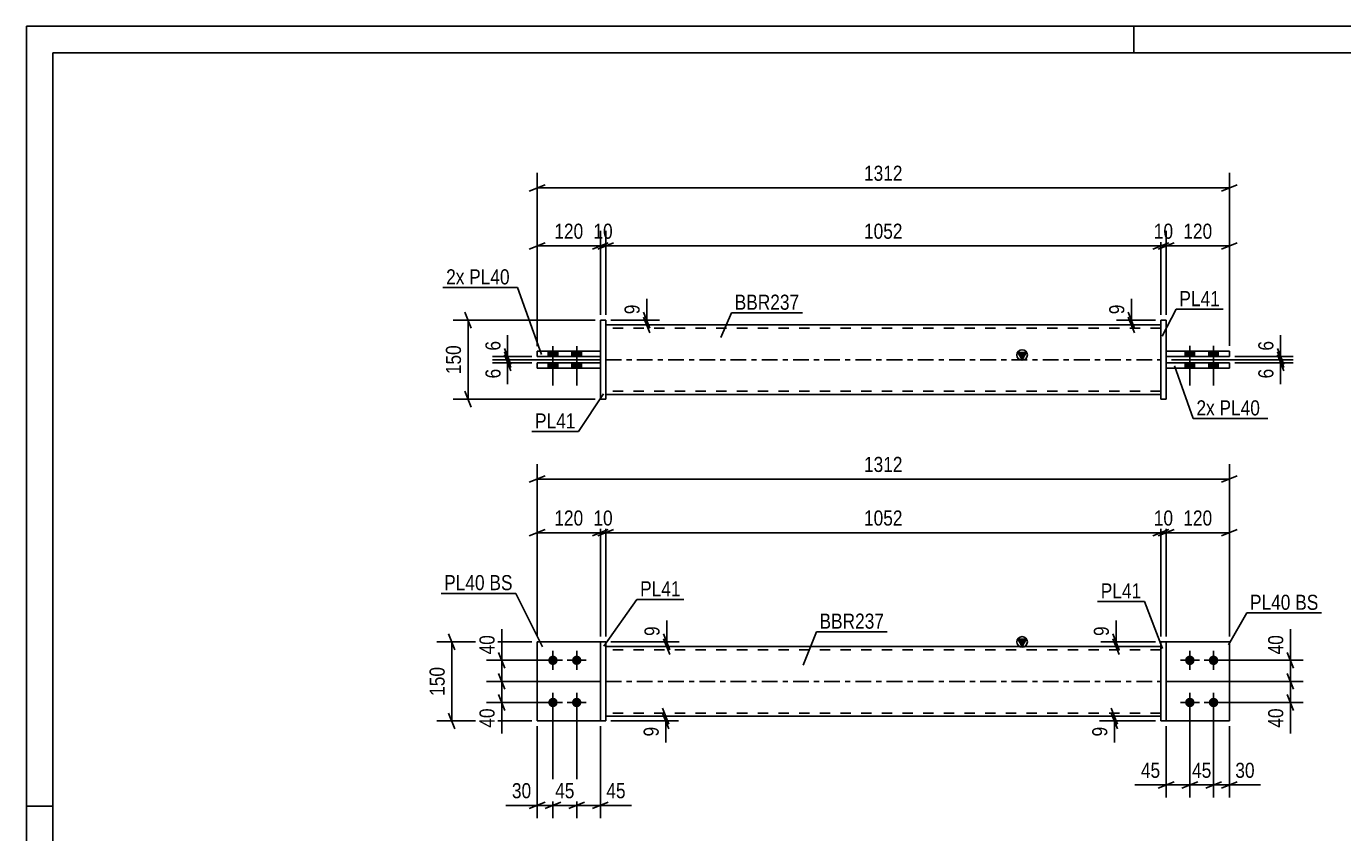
# Model space of a CAD drawing. Header units: millimetres. Extents: x 0 to 420, y 0 to 297.
# Drawn here: x 0 to 249.8, y 143.8 to 297 of the extents above; entities that cross this region are included whole.
import ezdxf

# ---------------------------------------------------------------- set-up
doc = ezdxf.new("R2010")
doc.units = ezdxf.units.MM
doc.linetypes.add('DXK_LINE_DOT2', pattern=[3.9198, 1.9599, -1.9599])
doc.linetypes.add('DXK_LINE_DOT3', pattern=[5.9187, 2.979, -0.9799, 0.9799, -0.9799])
doc.styles.add('Arial Narrow', font='ARIALN.TTF', dxfattribs={"height": 0.2})

# ---------------------------------------------------------------- blocks, each defined once
blk = doc.blocks.new('Unknown-581592546-1127')
at = {"color": 5, "linetype": 'Continuous'}
for p, q in [((420, 297), (0, 297)), ((0, 297), (0, 0)), ((0, 292), (0, 297)), ((210, 292), (210, 297)), ((415, 292), (5, 292)), ((5, 292), (5, 5)), ((5, 149), (0, 149))]:
    blk.add_line(p, q, dxfattribs=at)
blk = doc.blocks.new('Part-581592546-1392 - 1364')
at = {"color": 2, "linetype": 'Continuous'}
for p, q in [((215.09, 180.2), (216.09, 180.2)), ((215.09, 165.2), (215.09, 180.2)), ((216.09, 165.2), (216.09, 180.2)), ((215.09, 165.2), (216.09, 165.2)), ((215.09, 165.2), (216.09, 165.2))]:
    blk.add_line(p, q, dxfattribs=at)
at = {"color": 7, "linetype": 'DXK_LINE_DOT2'}
for p, q in [((215.09, 180.2), (216.09, 180.2)), ((215.09, 165.2), (215.09, 165.2)), ((216.09, 165.2), (216.09, 165.2)), ((216.09, 165.2), (216.09, 165.2))]:
    blk.add_line(p, q, dxfattribs=at)
blk = doc.blocks.new('Bolt-581592546-1403 - 1364')
at = {"linetype": 'Continuous'}
for points in [[(99.84, 175.8, -1), (99.84, 177.6, -1)], [(104.34, 175.8, -1), (104.34, 177.6, -1)], [(99.84, 167.8, -1), (99.84, 169.6, -1)], [(104.34, 167.8, -1), (104.34, 169.6, -1)]]:
    blk.add_hatch(color=1, dxfattribs=at).paths.add_polyline_path(points)
at = {"color": 1, "linetype": 'Continuous'}
for p, q in [((99.84, 174.9), (99.84, 178.5)), ((104.34, 174.9), (104.34, 178.5)), ((101.64, 176.7), (98.04, 176.7)), ((106.14, 176.7), (102.54, 176.7)), ((99.84, 166.9), (99.84, 170.5)), ((104.34, 166.9), (104.34, 170.5)), ((101.64, 168.7), (98.04, 168.7)), ((106.14, 168.7), (102.54, 168.7))]:
    blk.add_line(p, q, dxfattribs=at)
blk = doc.blocks.new('Bolt-581592546-1404 - 1364')
at = {"linetype": 'Continuous'}
for points in [[(220.59, 177.6), (220.78, 177.58), (220.95, 177.52), (221.12, 177.43), (221.26, 177.3), (221.37, 177.15), (221.44, 176.98), (221.48, 176.79), (221.48, 176.6), (221.44, 176.42), (221.37, 176.25), (221.26, 176.1), (221.12, 175.97), (220.95, 175.88), (220.78, 175.82), (220.59, 175.8), (220.4, 175.82), (220.22, 175.88), (220.06, 175.97), (219.92, 176.1), (219.81, 176.25), (219.73, 176.42), (219.69, 176.6), (219.69, 176.79), (219.73, 176.98), (219.81, 177.15), (219.92, 177.3), (220.06, 177.43), (220.22, 177.52), (220.4, 177.58)], [(225.09, 177.6), (225.28, 177.58), (225.45, 177.52), (225.62, 177.43), (225.76, 177.3), (225.87, 177.15), (225.94, 176.98), (225.98, 176.79), (225.98, 176.6), (225.94, 176.42), (225.87, 176.25), (225.76, 176.1), (225.62, 175.97), (225.45, 175.88), (225.28, 175.82), (225.09, 175.8), (224.9, 175.82), (224.72, 175.88), (224.56, 175.97), (224.42, 176.1), (224.31, 176.25), (224.23, 176.42), (224.19, 176.6), (224.19, 176.79), (224.23, 176.98), (224.31, 177.15), (224.42, 177.3), (224.56, 177.43), (224.72, 177.52), (224.9, 177.58)], [(220.59, 169.6), (220.78, 169.58), (220.95, 169.52), (221.12, 169.43), (221.26, 169.3), (221.37, 169.15), (221.44, 168.98), (221.48, 168.79), (221.48, 168.6), (221.44, 168.42), (221.37, 168.25), (221.26, 168.1), (221.12, 167.97), (220.95, 167.88), (220.78, 167.82), (220.59, 167.8), (220.4, 167.82), (220.22, 167.88), (220.06, 167.97), (219.92, 168.1), (219.81, 168.25), (219.73, 168.42), (219.69, 168.6), (219.69, 168.79), (219.73, 168.98), (219.81, 169.15), (219.92, 169.3), (220.06, 169.43), (220.22, 169.52), (220.4, 169.58)], [(225.09, 169.6), (225.28, 169.58), (225.45, 169.52), (225.62, 169.43), (225.76, 169.3), (225.87, 169.15), (225.94, 168.98), (225.98, 168.79), (225.98, 168.6), (225.94, 168.42), (225.87, 168.25), (225.76, 168.1), (225.62, 167.97), (225.45, 167.88), (225.28, 167.82), (225.09, 167.8), (224.9, 167.82), (224.72, 167.88), (224.56, 167.97), (224.42, 168.1), (224.31, 168.25), (224.23, 168.42), (224.19, 168.6), (224.19, 168.79), (224.23, 168.98), (224.31, 169.15), (224.42, 169.3), (224.56, 169.43), (224.72, 169.52), (224.9, 169.58)]]:
    blk.add_hatch(color=1, dxfattribs=at).paths.add_polyline_path(points)
at = {"color": 1, "linetype": 'Continuous'}
for p, q in [((220.59, 178.5), (220.59, 174.9)), ((225.09, 178.5), (225.09, 174.9)), ((218.79, 176.7), (222.39, 176.7)), ((223.29, 176.7), (226.89, 176.7)), ((220.59, 170.5), (220.59, 166.9)), ((225.09, 170.5), (225.09, 166.9)), ((218.79, 168.7), (222.39, 168.7)), ((223.29, 168.7), (226.89, 168.7))]:
    blk.add_line(p, q, dxfattribs=at)
blk = doc.blocks.new('Part-581592546-1409 - 1364')
at = {"color": 2, "linetype": 'Continuous'}
for p, q in [((109.84, 180.2), (108.84, 180.2)), ((108.84, 180.2), (108.84, 165.2)), ((109.84, 165.2), (109.84, 180.2)), ((108.84, 165.2), (109.84, 165.2))]:
    blk.add_line(p, q, dxfattribs=at)
blk = doc.blocks.new('Part-581592546-1424 - 1364')
at = {"color": 7, "linetype": 'DXK_LINE_DOT2'}
for p, q in [((108.84, 180.2), (96.84, 180.2)), ((96.84, 180.2), (96.84, 165.2)), ((108.84, 165.2), (108.84, 180.2)), ((96.84, 165.2), (108.84, 165.2))]:
    blk.add_line(p, q, dxfattribs=at)
blk = doc.blocks.new('Part-581592546-1429 - 1364')
at = {"color": 2, "linetype": 'Continuous'}
for p, q in [((96.84, 165.2), (96.84, 180.2)), ((96.84, 180.2), (108.84, 180.2)), ((96.84, 165.2), (108.84, 165.2))]:
    blk.add_line(p, q, dxfattribs=at)
at = {"color": 7, "linetype": 'DXK_LINE_DOT2'}
blk.add_line((108.84, 165.2), (108.84, 180.2), dxfattribs=at)
blk = doc.blocks.new('Part-581592546-1444 - 1364')
at = {"linetype": 'Continuous'}
blk.add_hatch(color=2, dxfattribs=at).paths.add_polyline_path([(188.78, 179.3), (187.98, 180.7), (189.58, 180.7)])
at = {"color": 2, "linetype": 'Continuous'}
for p, q in [((188.78, 179.3), (187.98, 180.7)), ((187.98, 180.7), (189.58, 180.7)), ((189.58, 180.7), (188.78, 179.3)), ((109.84, 179.3), (215.09, 179.3)), ((109.84, 166.1), (215.09, 166.1))]:
    blk.add_line(p, q, dxfattribs=at)
at = {"color": 7, "linetype": 'DXK_LINE_DOT2'}
for p, q in [((109.84, 166.1), (109.84, 179.3)), ((215.09, 178.7), (109.84, 178.7)), ((215.09, 179.3), (215.09, 166.1)), ((215.09, 166.7), (109.84, 166.7))]:
    blk.add_line(p, q, dxfattribs=at)
at = {"color": 7, "linetype": 'DXK_LINE_DOT3'}
blk.add_line((109.84, 172.7), (215.09, 172.7), dxfattribs=at)
at = {"color": 2, "linetype": 'Continuous'}
blk.add_circle((188.78, 180.2), 1, dxfattribs=at)
blk = doc.blocks.new('Part-581592546-1449 - 1364')
at = {"color": 2, "linetype": 'Continuous'}
for p, q in [((216.09, 180.2), (228.09, 180.2)), ((228.09, 180.2), (228.09, 180.2)), ((228.09, 165.2), (228.09, 180.2)), ((216.09, 165.2), (228.09, 165.2))]:
    blk.add_line(p, q, dxfattribs=at)
at = {"color": 7, "linetype": 'DXK_LINE_DOT2'}
for p, q in [((216.09, 180.2), (228.09, 180.2)), ((216.09, 165.2), (216.09, 180.2)), ((216.09, 165.2), (216.09, 165.2)), ((216.09, 165.2), (228.09, 165.2))]:
    blk.add_line(p, q, dxfattribs=at)
blk = doc.blocks.new('Part-581592546-1454 - 1364')
at = {"color": 7, "linetype": 'DXK_LINE_DOT2'}
for p, q in [((216.09, 180.2), (228.09, 180.2)), ((216.09, 165.2), (216.09, 180.2)), ((216.09, 180.2), (228.09, 180.2)), ((228.09, 180.2), (228.09, 180.2)), ((228.09, 180.2), (228.09, 165.2)), ((216.09, 165.2), (216.09, 165.2)), ((216.09, 165.2), (228.09, 165.2)), ((216.09, 165.2), (228.09, 165.2))]:
    blk.add_line(p, q, dxfattribs=at)
blk = doc.blocks.new('Part-581592546-1786 - 1771')
at = {"color": 2, "linetype": 'Continuous'}
for p, q in [((96.84, 234.34), (96.84, 235.34)), ((96.84, 235.34), (108.84, 235.34)), ((108.84, 235.34), (108.84, 234.34)), ((108.84, 234.34), (96.84, 234.34))]:
    blk.add_line(p, q, dxfattribs=at)
blk = doc.blocks.new('Part-581592546-1781 - 1771')
at = {"color": 2, "linetype": 'Continuous'}
for p, q in [((108.84, 226.24), (108.84, 241.24)), ((108.84, 241.24), (109.84, 241.24)), ((109.84, 226.24), (109.84, 241.24)), ((108.84, 226.24), (109.84, 226.24))]:
    blk.add_line(p, q, dxfattribs=at)
blk = doc.blocks.new('Part-581592546-1791 - 1771')
at = {"color": 2, "linetype": 'Continuous'}
for p, q in [((96.84, 233.14), (108.84, 233.14)), ((96.84, 232.14), (96.84, 233.14)), ((108.84, 233.14), (108.84, 232.14)), ((108.84, 232.14), (96.84, 232.14))]:
    blk.add_line(p, q, dxfattribs=at)
blk = doc.blocks.new('Bolt-581592546-1775 - 1771')
at = {"linetype": 'Continuous'}
for points in [[(98.94, 234.34), (100.74, 234.34), (100.74, 235.34), (98.94, 235.34)], [(98.94, 234.34), (100.74, 234.34), (100.74, 235.34), (98.94, 235.34)], [(103.44, 234.34), (105.24, 234.34), (105.24, 235.34), (103.44, 235.34)], [(103.44, 234.34), (105.24, 234.34), (105.24, 235.34), (103.44, 235.34)], [(98.94, 232.14), (100.74, 232.14), (100.74, 233.14), (98.94, 233.14)], [(98.94, 232.14), (100.74, 232.14), (100.74, 233.14), (98.94, 233.14)], [(103.44, 232.14), (105.24, 232.14), (105.24, 233.14), (103.44, 233.14)], [(103.44, 232.14), (105.24, 232.14), (105.24, 233.14), (103.44, 233.14)]]:
    blk.add_hatch(color=1, dxfattribs=at).paths.add_polyline_path(points)
at = {"color": 1, "linetype": 'Continuous'}
for p, q in [((98.94, 235.34), (98.94, 234.34)), ((98.94, 235.34), (98.94, 234.34)), ((99.84, 236.34), (99.84, 228.84)), ((99.84, 236.34), (99.84, 228.84)), ((100.74, 235.34), (100.74, 234.34)), ((100.74, 235.34), (100.74, 234.34)), ((103.44, 235.34), (103.44, 234.34)), ((103.44, 235.34), (103.44, 234.34)), ((104.34, 236.34), (104.34, 228.84)), ((104.34, 236.34), (104.34, 228.84)), ((105.24, 235.34), (105.24, 234.34)), ((105.24, 235.34), (105.24, 234.34)), ((98.94, 233.14), (98.94, 232.14)), ((98.94, 233.14), (98.94, 232.14)), ((100.74, 233.14), (100.74, 232.14)), ((100.74, 233.14), (100.74, 232.14)), ((103.44, 233.14), (103.44, 232.14)), ((103.44, 233.14), (103.44, 232.14)), ((105.24, 233.14), (105.24, 232.14)), ((105.24, 233.14), (105.24, 232.14))]:
    blk.add_line(p, q, dxfattribs=at)
blk = doc.blocks.new('Bolt-581592546-1776 - 1771')
at = {"linetype": 'Continuous'}
for points in [[(221.49, 235.35), (219.69, 235.35), (219.69, 234.35), (221.49, 234.35)], [(221.49, 235.34), (219.69, 235.34), (219.69, 234.34), (221.49, 234.34)], [(225.99, 235.35), (224.19, 235.35), (224.19, 234.35), (225.99, 234.35)], [(225.99, 235.34), (224.19, 235.34), (224.19, 234.34), (225.99, 234.34)], [(221.49, 233.15), (219.69, 233.15), (219.69, 232.15), (221.49, 232.15)], [(221.49, 233.14), (219.69, 233.14), (219.69, 232.14), (221.49, 232.14)], [(225.99, 233.15), (224.19, 233.15), (224.19, 232.15), (225.99, 232.15)], [(225.99, 233.14), (224.19, 233.14), (224.19, 232.14), (225.99, 232.14)]]:
    blk.add_hatch(color=1, dxfattribs=at).paths.add_polyline_path(points)
at = {"color": 1, "linetype": 'Continuous'}
for p, q in [((219.69, 235.35), (219.69, 234.35)), ((219.69, 235.34), (219.69, 234.34)), ((220.59, 236.35), (220.59, 228.85)), ((220.59, 236.34), (220.59, 228.84)), ((221.49, 235.35), (221.49, 234.35)), ((221.49, 235.34), (221.49, 234.34)), ((224.19, 235.35), (224.19, 234.35)), ((224.19, 235.34), (224.19, 234.34)), ((225.09, 236.35), (225.09, 228.85)), ((225.09, 236.34), (225.09, 228.84)), ((225.99, 235.35), (225.99, 234.35)), ((225.99, 235.34), (225.99, 234.34)), ((219.69, 233.15), (219.69, 232.15)), ((219.69, 233.14), (219.69, 232.14)), ((221.49, 233.15), (221.49, 232.15)), ((221.49, 233.14), (221.49, 232.14)), ((224.19, 233.15), (224.19, 232.15)), ((224.19, 233.14), (224.19, 232.14)), ((225.99, 233.15), (225.99, 232.15)), ((225.99, 233.14), (225.99, 232.14))]:
    blk.add_line(p, q, dxfattribs=at)
blk = doc.blocks.new('Part-581592546-1796 - 1771')
at = {"color": 2, "linetype": 'Continuous'}
for p, q in [((215.09, 241.25), (215.09, 226.25)), ((215.09, 241.25), (216.09, 241.25)), ((216.09, 226.25), (216.09, 241.25)), ((215.09, 226.25), (216.09, 226.25)), ((215.09, 226.24), (216.09, 226.24))]:
    blk.add_line(p, q, dxfattribs=at)
at = {"color": 7, "linetype": 'DXK_LINE_DOT2'}
for p, q in [((215.09, 241.24), (215.09, 241.25)), ((215.09, 241.24), (216.09, 241.24)), ((215.09, 226.25), (215.09, 226.24)), ((216.09, 226.24), (216.09, 226.25)), ((216.09, 226.25), (216.09, 226.24))]:
    blk.add_line(p, q, dxfattribs=at)
blk = doc.blocks.new('Part-581592546-1801 - 1771')
at = {"linetype": 'Continuous'}
blk.add_hatch(color=2, dxfattribs=at).paths.add_polyline_path([(188.78, 233.74), (187.98, 235.14), (189.58, 235.14)])
at = {"color": 2, "linetype": 'Continuous'}
for p, q in [((109.84, 240.34), (215.09, 240.34)), ((188.78, 233.74), (187.98, 235.14)), ((187.98, 235.14), (189.58, 235.14)), ((189.58, 235.14), (188.78, 233.74)), ((109.84, 227.14), (215.09, 227.14))]:
    blk.add_line(p, q, dxfattribs=at)
at = {"color": 7, "linetype": 'DXK_LINE_DOT2'}
for p, q in [((109.84, 240.34), (109.84, 227.14)), ((215.09, 240.34), (215.09, 227.14)), ((215.09, 239.74), (109.84, 239.74)), ((215.09, 227.74), (109.84, 227.74))]:
    blk.add_line(p, q, dxfattribs=at)
at = {"color": 7, "linetype": 'DXK_LINE_DOT3'}
blk.add_line((109.84, 233.74), (215.09, 233.74), dxfattribs=at)
at = {"color": 2, "linetype": 'Continuous'}
blk.add_circle((188.78, 234.64), 1, dxfattribs=at)
blk = doc.blocks.new('Part-581592546-1806 - 1771')
at = {"color": 2, "linetype": 'Continuous'}
for p, q in [((216.09, 233.15), (228.09, 233.15)), ((216.09, 232.15), (216.09, 233.15)), ((228.09, 232.15), (228.09, 233.15)), ((216.09, 232.15), (228.09, 232.15)), ((216.09, 232.14), (228.09, 232.14))]:
    blk.add_line(p, q, dxfattribs=at)
at = {"color": 7, "linetype": 'DXK_LINE_DOT2'}
for p, q in [((216.09, 233.14), (228.09, 233.14)), ((216.09, 232.14), (216.09, 232.15)), ((228.09, 232.15), (228.09, 232.14)), ((228.09, 232.14), (228.09, 232.15))]:
    blk.add_line(p, q, dxfattribs=at)
blk = doc.blocks.new('Part-581592546-1811 - 1771')
at = {"color": 2, "linetype": 'Continuous'}
for p, q in [((216.09, 235.35), (228.09, 235.35)), ((216.09, 234.35), (216.09, 235.35)), ((228.09, 234.35), (228.09, 235.35)), ((216.09, 234.35), (228.09, 234.35)), ((216.09, 234.34), (228.09, 234.34))]:
    blk.add_line(p, q, dxfattribs=at)
at = {"color": 7, "linetype": 'DXK_LINE_DOT2'}
for p, q in [((216.09, 235.34), (228.09, 235.34)), ((216.09, 234.34), (216.09, 234.35)), ((228.09, 234.35), (228.09, 234.34)), ((228.09, 234.34), (228.09, 234.35))]:
    blk.add_line(p, q, dxfattribs=at)
blk = doc.blocks.new('StraightDimension-581592546-1456 - 1364')
at = {"color": 7, "linetype": 'Continuous'}
for p, q in [((214.09, 180.2), (203.74, 180.2)), ((205.99, 181.7), (207.19, 178.7)), ((207.19, 177.8), (205.99, 180.8)), ((206.59, 179.3), (206.59, 180.2)), ((214.09, 179.3), (203.74, 179.3))]:
    blk.add_line(p, q, dxfattribs=at)
at = {"color": 0}
blk.add_wipeout([(205.84, 183.75), (201.64, 183.75), (201.64, 180.72), (205.84, 180.72)], dxfattribs=at)
at = {"color": 7, "linetype": 'Continuous'}
blk.add_line((206.59, 180.2), (206.59, 184.28), dxfattribs=at)
blk.add_line((206.59, 180.2), (206.59, 184.28), dxfattribs=at)
at = {"color": 3, "style": 'Arial Narrow'}
blk.add_text('9', height=2.86, rotation=90.0002, dxfattribs=at).set_placement((205.24, 181.32))
blk = doc.blocks.new('StraightDimension-581592546-1467 - 1364')
at = {"color": 7, "linetype": 'Continuous'}
for p, q in [((239.05, 178.2), (240.25, 175.2)), ((226.09, 176.7), (242.05, 176.7)), ((239.65, 172.7), (239.65, 176.7)), ((216.09, 172.7), (242.05, 172.7)), ((240.25, 171.2), (239.05, 174.2))]:
    blk.add_line(p, q, dxfattribs=at)
at = {"color": 0}
blk.add_wipeout([(238.9, 182.08), (234.7, 182.08), (234.7, 177.22), (238.9, 177.22)], dxfattribs=at)
at = {"color": 7, "linetype": 'Continuous'}
blk.add_line((239.65, 176.7), (239.65, 182.6), dxfattribs=at)
blk.add_line((239.65, 176.7), (239.65, 182.6), dxfattribs=at)
at = {"color": 3, "style": 'Arial Narrow'}
blk.add_text('40', height=2.863, rotation=90.0002, dxfattribs=at).set_placement((238.3, 177.82))
blk = doc.blocks.new('StraightDimension-581592546-1718 - 1364')
at = {"color": 7, "linetype": 'Continuous'}
for p, q in [((96.84, 181.2), (96.84, 203.77)), ((108.84, 181.2), (108.84, 203.77)), ((95.34, 200.32), (98.34, 201.52)), ((96.84, 200.92), (108.84, 200.92)), ((110.34, 201.52), (107.34, 200.32))]:
    blk.add_line(p, q, dxfattribs=at)
at = {"color": 0}
blk.add_wipeout([(106.18, 201.67), (106.18, 205.87), (99.5, 205.87), (99.5, 201.67)], dxfattribs=at)
at = {"color": 3, "style": 'Arial Narrow'}
blk.add_text('120', height=2.863, dxfattribs=at).set_placement((100.1, 202.27))
blk = doc.blocks.new('StraightDimension-581592546-1590 - 1364')
at = {"color": 7, "linetype": 'Continuous'}
for p, q in [((110.84, 180.2), (123.8, 180.2)), ((120.8, 181.7), (122, 178.7)), ((122, 177.8), (120.8, 180.8)), ((121.4, 179.3), (121.4, 180.2)), ((110.84, 179.3), (123.8, 179.3))]:
    blk.add_line(p, q, dxfattribs=at)
at = {"color": 0}
blk.add_wipeout([(120.65, 183.75), (116.45, 183.75), (116.45, 180.72), (120.65, 180.72)], dxfattribs=at)
at = {"color": 7, "linetype": 'Continuous'}
blk.add_line((121.4, 180.2), (121.4, 184.28), dxfattribs=at)
blk.add_line((121.4, 180.2), (121.4, 184.28), dxfattribs=at)
at = {"color": 3, "style": 'Arial Narrow'}
blk.add_text('9', height=2.86, rotation=90.0002, dxfattribs=at).set_placement((120.05, 181.32))
blk = doc.blocks.new('StraightDimension-581592546-1599 - 1364')
at = {"color": 7, "linetype": 'Continuous'}
for p, q in [((120.64, 167.6), (121.84, 164.6)), ((110.84, 166.1), (123.64, 166.1)), ((110.84, 165.2), (123.64, 165.2)), ((121.84, 163.7), (120.64, 166.7)), ((121.24, 165.2), (121.24, 166.1))]:
    blk.add_line(p, q, dxfattribs=at)
at = {"color": 0}
blk.add_wipeout([(120.49, 164.67), (116.29, 164.67), (116.29, 161.65), (120.49, 161.65)], dxfattribs=at)
at = {"color": 7, "linetype": 'Continuous'}
blk.add_line((121.24, 165.2), (121.24, 161.12), dxfattribs=at)
blk.add_line((121.24, 165.2), (121.24, 161.12), dxfattribs=at)
at = {"color": 3, "style": 'Arial Narrow'}
blk.add_text('9', height=2.86, rotation=90.0002, dxfattribs=at).set_placement((119.89, 162.25))
blk = doc.blocks.new('StraightDimension-581592546-1530 - 1364')
at = {"color": 7, "linetype": 'Continuous'}
for p, q in [((220.59, 167.7), (220.59, 150.65)), ((225.09, 167.7), (225.09, 150.65)), ((219.09, 152.45), (222.09, 153.65)), ((220.59, 153.05), (225.09, 153.05)), ((226.59, 153.65), (223.59, 152.45))]:
    blk.add_line(p, q, dxfattribs=at)
at = {"color": 0}
blk.add_wipeout([(225.27, 153.8), (225.27, 158), (220.41, 158), (220.41, 153.8)], dxfattribs=at)
at = {"color": 3, "style": 'Arial Narrow'}
blk.add_text('45', height=2.863, dxfattribs=at).set_placement((221.01, 154.4))
blk = doc.blocks.new('StraightDimension-581592546-1540 - 1364')
at = {"color": 7, "linetype": 'Continuous'}
for p, q in [((225.09, 167.7), (225.09, 150.65)), ((228.09, 164.2), (228.09, 150.65)), ((223.59, 152.45), (226.59, 153.65)), ((225.09, 153.05), (228.09, 153.05)), ((229.59, 153.65), (226.59, 152.45))]:
    blk.add_line(p, q, dxfattribs=at)
at = {"color": 0}
blk.add_wipeout([(233.47, 153.8), (233.47, 158), (228.61, 158), (228.61, 153.8)], dxfattribs=at)
at = {"color": 7, "linetype": 'Continuous'}
blk.add_line((228.09, 153.05), (234, 153.05), dxfattribs=at)
blk.add_line((228.09, 153.05), (234, 153.05), dxfattribs=at)
at = {"color": 3, "style": 'Arial Narrow'}
blk.add_text('30', height=2.863, dxfattribs=at).set_placement((229.21, 154.4))
blk = doc.blocks.new('StraightDimension-581592546-1653 - 1364')
at = {"color": 7, "linetype": 'Continuous'}
for p, q in [((216.09, 181.2), (216.09, 203.77)), ((228.09, 181.2), (228.09, 203.77)), ((214.59, 200.32), (217.59, 201.52)), ((216.09, 200.92), (228.09, 200.92)), ((229.59, 201.52), (226.59, 200.32))]:
    blk.add_line(p, q, dxfattribs=at)
at = {"color": 0}
blk.add_wipeout([(225.43, 201.67), (225.43, 205.87), (218.75, 205.87), (218.75, 201.67)], dxfattribs=at)
at = {"color": 3, "style": 'Arial Narrow'}
blk.add_text('120', height=2.863, dxfattribs=at).set_placement((219.35, 202.27))
blk = doc.blocks.new('StraightDimension-581592546-1692 - 1364')
at = {"color": 7, "linetype": 'Continuous'}
for p, q in [((109.84, 181.2), (109.84, 203.77)), ((215.09, 181.2), (215.09, 203.77)), ((111.34, 201.52), (108.34, 200.32)), ((109.84, 200.92), (215.09, 200.92)), ((213.59, 200.32), (216.59, 201.52))]:
    blk.add_line(p, q, dxfattribs=at)
at = {"color": 0}
blk.add_wipeout([(166.72, 201.67), (166.72, 205.87), (158.21, 205.87), (158.21, 201.67)], dxfattribs=at)
at = {"color": 3, "style": 'Arial Narrow'}
blk.add_text('1052', height=2.863, dxfattribs=at).set_placement((158.81, 202.27))
blk = doc.blocks.new('StraightDimension-581592546-1628 - 1364')
at = {"color": 7, "linetype": 'Continuous'}
for p, q in [((99.84, 167.7), (99.84, 146.78)), ((96.84, 164.2), (96.84, 146.78)), ((95.34, 148.58), (98.34, 149.78)), ((96.84, 149.18), (99.84, 149.18)), ((101.34, 149.78), (98.34, 148.58))]:
    blk.add_line(p, q, dxfattribs=at)
at = {"color": 0}
blk.add_wipeout([(96.31, 149.93), (96.31, 154.13), (91.46, 154.13), (91.46, 149.93)], dxfattribs=at)
at = {"color": 7, "linetype": 'Continuous'}
blk.add_line((96.84, 149.18), (90.93, 149.18), dxfattribs=at)
blk.add_line((96.84, 149.18), (90.93, 149.18), dxfattribs=at)
at = {"color": 3, "style": 'Arial Narrow'}
blk.add_text('30', height=2.863, dxfattribs=at).set_placement((92.06, 150.53))
blk = doc.blocks.new('StraightDimension-581592546-1486 - 1364')
at = {"color": 7, "linetype": 'Continuous'}
for p, q in [((216.09, 172.7), (242.05, 172.7)), ((239.05, 174.2), (240.25, 171.2)), ((239.65, 168.7), (239.65, 172.7)), ((240.25, 167.2), (239.05, 170.2)), ((226.09, 168.7), (242.05, 168.7))]:
    blk.add_line(p, q, dxfattribs=at)
at = {"color": 0}
blk.add_wipeout([(238.9, 168.17), (234.7, 168.17), (234.7, 163.32), (238.9, 163.32)], dxfattribs=at)
at = {"color": 7, "linetype": 'Continuous'}
blk.add_line((239.65, 168.7), (239.65, 162.79), dxfattribs=at)
blk.add_line((239.65, 168.7), (239.65, 162.79), dxfattribs=at)
at = {"color": 3, "style": 'Arial Narrow'}
blk.add_text('40', height=2.863, rotation=90.0002, dxfattribs=at).set_placement((238.3, 163.92))
blk = doc.blocks.new('StraightDimension-581592546-1500 - 1364')
at = {"color": 7, "linetype": 'Continuous'}
for p, q in [((95.84, 180.2), (77.81, 180.2)), ((81.26, 178.7), (80.06, 181.7)), ((80.66, 165.2), (80.66, 180.2)), ((95.84, 165.2), (77.81, 165.2)), ((80.06, 166.7), (81.26, 163.7))]:
    blk.add_line(p, q, dxfattribs=at)
at = {"color": 0}
blk.add_wipeout([(79.91, 176.04), (75.71, 176.04), (75.71, 169.36), (79.91, 169.36)], dxfattribs=at)
at = {"color": 3, "style": 'Arial Narrow'}
blk.add_text('150', height=2.863, rotation=90.0002, dxfattribs=at).set_placement((79.31, 169.96))
blk = doc.blocks.new('StraightDimension-581592546-1514 - 1364')
at = {"color": 7, "linetype": 'Continuous'}
for p, q in [((220.59, 167.7), (220.59, 150.65)), ((216.09, 164.2), (216.09, 150.65)), ((214.59, 152.45), (217.59, 153.65)), ((216.09, 153.05), (220.59, 153.05)), ((222.09, 153.65), (219.09, 152.45))]:
    blk.add_line(p, q, dxfattribs=at)
at = {"color": 0}
blk.add_wipeout([(215.56, 153.8), (215.56, 158), (210.71, 158), (210.71, 153.8)], dxfattribs=at)
at = {"color": 7, "linetype": 'Continuous'}
blk.add_line((216.09, 153.05), (210.18, 153.05), dxfattribs=at)
blk.add_line((216.09, 153.05), (210.18, 153.05), dxfattribs=at)
at = {"color": 3, "style": 'Arial Narrow'}
blk.add_text('45', height=2.863, dxfattribs=at).set_placement((211.31, 154.4))
blk = doc.blocks.new('StraightDimension-581592546-1554 - 1364')
at = {"color": 7, "linetype": 'Continuous'}
for p, q in [((205.69, 167.6), (206.89, 164.6)), ((214.09, 166.1), (203.44, 166.1)), ((214.09, 165.2), (203.44, 165.2)), ((206.89, 163.7), (205.69, 166.7)), ((206.29, 165.2), (206.29, 166.1))]:
    blk.add_line(p, q, dxfattribs=at)
at = {"color": 0}
blk.add_wipeout([(205.54, 164.67), (201.34, 164.67), (201.34, 161.65), (205.54, 161.65)], dxfattribs=at)
at = {"color": 7, "linetype": 'Continuous'}
blk.add_line((206.29, 165.2), (206.29, 161.12), dxfattribs=at)
blk.add_line((206.29, 165.2), (206.29, 161.12), dxfattribs=at)
at = {"color": 3, "style": 'Arial Narrow'}
blk.add_text('9', height=2.86, rotation=90.0002, dxfattribs=at).set_placement((204.94, 162.25))
blk = doc.blocks.new('StraightDimension-581592546-1563 - 1364')
at = {"color": 7, "linetype": 'Continuous'}
for p, q in [((89.52, 178.2), (90.72, 175.2)), ((98.84, 176.7), (87.27, 176.7)), ((90.12, 172.7), (90.12, 176.7)), ((108.84, 172.7), (87.27, 172.7)), ((90.72, 171.2), (89.52, 174.2))]:
    blk.add_line(p, q, dxfattribs=at)
at = {"color": 0}
blk.add_wipeout([(89.37, 182.08), (85.17, 182.08), (85.17, 177.22), (89.37, 177.22)], dxfattribs=at)
at = {"color": 7, "linetype": 'Continuous'}
blk.add_line((90.12, 176.7), (90.12, 182.6), dxfattribs=at)
blk.add_line((90.12, 176.7), (90.12, 182.6), dxfattribs=at)
at = {"color": 3, "style": 'Arial Narrow'}
blk.add_text('40', height=2.863, rotation=90.0002, dxfattribs=at).set_placement((88.77, 177.82))
blk = doc.blocks.new('StraightDimension-581592546-1576 - 1364')
at = {"color": 7, "linetype": 'Continuous'}
for p, q in [((108.84, 172.7), (87.27, 172.7)), ((89.52, 174.2), (90.72, 171.2)), ((90.12, 168.7), (90.12, 172.7)), ((90.72, 167.2), (89.52, 170.2)), ((98.84, 168.7), (87.27, 168.7))]:
    blk.add_line(p, q, dxfattribs=at)
at = {"color": 0}
blk.add_wipeout([(89.37, 168.17), (85.17, 168.17), (85.17, 163.32), (89.37, 163.32)], dxfattribs=at)
at = {"color": 7, "linetype": 'Continuous'}
blk.add_line((90.12, 168.7), (90.12, 162.79), dxfattribs=at)
blk.add_line((90.12, 168.7), (90.12, 162.79), dxfattribs=at)
at = {"color": 3, "style": 'Arial Narrow'}
blk.add_text('40', height=2.863, rotation=90.0002, dxfattribs=at).set_placement((88.77, 163.92))
blk = doc.blocks.new('StraightDimension-581592546-1608 - 1364')
at = {"color": 7, "linetype": 'Continuous'}
for p, q in [((104.34, 167.7), (104.34, 146.78)), ((108.84, 164.2), (108.84, 146.78)), ((102.84, 148.58), (105.84, 149.78)), ((104.34, 149.18), (108.84, 149.18)), ((110.34, 149.78), (107.34, 148.58))]:
    blk.add_line(p, q, dxfattribs=at)
at = {"color": 0}
blk.add_wipeout([(114.22, 149.93), (114.22, 154.13), (109.36, 154.13), (109.36, 149.93)], dxfattribs=at)
at = {"color": 7, "linetype": 'Continuous'}
blk.add_line((108.84, 149.18), (114.75, 149.18), dxfattribs=at)
blk.add_line((108.84, 149.18), (114.75, 149.18), dxfattribs=at)
at = {"color": 3, "style": 'Arial Narrow'}
blk.add_text('45', height=2.863, dxfattribs=at).set_placement((109.96, 150.53))
blk = doc.blocks.new('StraightDimension-581592546-1621 - 1364')
at = {"color": 7, "linetype": 'Continuous'}
for p, q in [((99.84, 167.7), (99.84, 146.78)), ((104.34, 167.7), (104.34, 146.78)), ((98.34, 148.58), (101.34, 149.78)), ((99.84, 149.18), (104.34, 149.18)), ((105.84, 149.78), (102.84, 148.58))]:
    blk.add_line(p, q, dxfattribs=at)
at = {"color": 0}
blk.add_wipeout([(104.52, 149.93), (104.52, 154.13), (99.66, 154.13), (99.66, 149.93)], dxfattribs=at)
at = {"color": 3, "style": 'Arial Narrow'}
blk.add_text('45', height=2.863, dxfattribs=at).set_placement((100.26, 150.53))
blk = doc.blocks.new('StraightDimension-581592546-1639 - 1364')
at = {"color": 7, "linetype": 'Continuous'}
for p, q in [((96.84, 181.2), (96.84, 213.94)), ((228.09, 181.2), (228.09, 213.94)), ((98.34, 211.69), (95.34, 210.49)), ((96.84, 211.09), (228.09, 211.09)), ((226.59, 210.49), (229.59, 211.69))]:
    blk.add_line(p, q, dxfattribs=at)
at = {"color": 0}
blk.add_wipeout([(166.72, 211.84), (166.72, 216.04), (158.21, 216.04), (158.21, 211.84)], dxfattribs=at)
at = {"color": 3, "style": 'Arial Narrow'}
blk.add_text('1312', height=2.863, dxfattribs=at).set_placement((158.81, 212.44))
blk = doc.blocks.new('StraightDimension-581592546-1675 - 1364')
at = {"color": 7, "linetype": 'Continuous'}
for p, q in [((215.09, 181.2), (215.09, 203.77)), ((216.09, 181.2), (216.09, 203.77)), ((213.59, 200.32), (216.59, 201.52)), ((217.59, 201.52), (214.59, 200.32)), ((215.09, 200.92), (216.09, 200.92))]:
    blk.add_line(p, q, dxfattribs=at)
at = {"color": 0}
blk.add_wipeout([(218.02, 201.67), (218.02, 205.87), (213.16, 205.87), (213.16, 201.67)], dxfattribs=at)
at = {"color": 3, "style": 'Arial Narrow'}
blk.add_text('10', height=2.863, dxfattribs=at).set_placement((213.76, 202.27))
blk = doc.blocks.new('StraightDimension-581592546-1701 - 1364')
at = {"color": 7, "linetype": 'Continuous'}
for p, q in [((108.84, 181.2), (108.84, 203.77)), ((109.84, 181.2), (109.84, 203.77)), ((107.34, 200.32), (110.34, 201.52)), ((111.34, 201.52), (108.34, 200.32)), ((108.84, 200.92), (109.84, 200.92))]:
    blk.add_line(p, q, dxfattribs=at)
at = {"color": 0}
blk.add_wipeout([(111.77, 201.67), (111.77, 205.87), (106.91, 205.87), (106.91, 201.67)], dxfattribs=at)
at = {"color": 3, "style": 'Arial Narrow'}
blk.add_text('10', height=2.863, dxfattribs=at).set_placement((107.51, 202.27))
blk = doc.blocks.new('StraightDimension-581592546-1824 - 1771')
at = {"color": 7, "linetype": 'Continuous'}
for p, q in [((108.84, 242.24), (108.84, 258.19)), ((109.84, 242.24), (109.84, 258.19)), ((107.34, 254.74), (110.34, 255.94)), ((111.34, 255.94), (108.34, 254.74)), ((108.84, 255.34), (109.84, 255.34))]:
    blk.add_line(p, q, dxfattribs=at)
at = {"color": 0}
blk.add_wipeout([(111.77, 256.09), (111.77, 260.29), (106.91, 260.29), (106.91, 256.09)], dxfattribs=at)
at = {"color": 3, "style": 'Arial Narrow'}
blk.add_text('10', height=2.863, dxfattribs=at).set_placement((107.51, 256.69))
blk = doc.blocks.new('StraightDimension-581592546-1834 - 1771')
at = {"color": 7, "linetype": 'Continuous'}
for p, q in [((96.84, 236.34), (96.84, 258.19)), ((108.84, 242.24), (108.84, 258.19)), ((95.34, 254.74), (98.34, 255.94)), ((96.84, 255.34), (108.84, 255.34)), ((110.34, 255.94), (107.34, 254.74))]:
    blk.add_line(p, q, dxfattribs=at)
at = {"color": 0}
blk.add_wipeout([(106.18, 256.09), (106.18, 260.29), (99.5, 260.29), (99.5, 256.09)], dxfattribs=at)
at = {"color": 3, "style": 'Arial Narrow'}
blk.add_text('120', height=2.863, dxfattribs=at).set_placement((100.1, 256.69))
blk = doc.blocks.new('StraightDimension-581592546-1939 - 1771')
at = {"color": 7, "linetype": 'Continuous'}
for p, q in [((237.18, 235.85), (238.38, 232.85)), ((238.38, 232.24), (237.18, 235.24)), ((217.09, 233.74), (240.18, 233.74)), ((229.09, 234.35), (240.18, 234.35)), ((237.78, 233.74), (237.78, 234.35))]:
    blk.add_line(p, q, dxfattribs=at)
at = {"color": 0}
blk.add_wipeout([(237.03, 237.9), (232.83, 237.9), (232.83, 234.87), (237.03, 234.87)], dxfattribs=at)
at = {"color": 7, "linetype": 'Continuous'}
blk.add_line((237.78, 234.35), (237.78, 238.42), dxfattribs=at)
blk.add_line((237.78, 234.35), (237.78, 238.42), dxfattribs=at)
at = {"color": 3, "style": 'Arial Narrow'}
blk.add_text('6', height=2.86, rotation=90.0002, dxfattribs=at).set_placement((236.43, 235.47))
blk = doc.blocks.new('StraightDimension-581592546-1875 - 1771')
at = {"color": 7, "linetype": 'Continuous'}
for p, q in [((84.35, 239.74), (83.15, 242.74)), ((107.84, 241.24), (80.9, 241.24)), ((83.75, 226.24), (83.75, 241.24)), ((83.15, 227.74), (84.35, 224.74)), ((107.84, 226.24), (80.9, 226.24))]:
    blk.add_line(p, q, dxfattribs=at)
at = {"color": 0}
blk.add_wipeout([(83, 237.09), (78.8, 237.09), (78.8, 230.4), (83, 230.4)], dxfattribs=at)
at = {"color": 3, "style": 'Arial Narrow'}
blk.add_text('150', height=2.863, rotation=90.0002, dxfattribs=at).set_placement((82.4, 231))
blk = doc.blocks.new('StraightDimension-581592546-1886 - 1771')
at = {"color": 7, "linetype": 'Continuous'}
for p, q in [((117.02, 242.74), (118.22, 239.74)), ((110.84, 241.24), (120.02, 241.24)), ((110.84, 240.34), (120.02, 240.34)), ((118.22, 238.84), (117.02, 241.84)), ((117.62, 240.34), (117.62, 241.24))]:
    blk.add_line(p, q, dxfattribs=at)
at = {"color": 0}
blk.add_wipeout([(116.87, 244.8), (112.67, 244.8), (112.67, 241.77), (116.87, 241.77)], dxfattribs=at)
at = {"color": 7, "linetype": 'Continuous'}
blk.add_line((117.62, 241.24), (117.62, 245.32), dxfattribs=at)
blk.add_line((117.62, 241.24), (117.62, 245.32), dxfattribs=at)
at = {"color": 3, "style": 'Arial Narrow'}
blk.add_text('9', height=2.86, rotation=90.0002, dxfattribs=at).set_placement((116.27, 242.37))
blk = doc.blocks.new('StraightDimension-581592546-1813 - 1771')
at = {"color": 7, "linetype": 'Continuous'}
for p, q in [((96.84, 236.34), (96.84, 269.19)), ((228.09, 236.35), (228.09, 269.19)), ((98.34, 266.94), (95.34, 265.74)), ((96.84, 266.34), (228.09, 266.34)), ((226.59, 265.74), (229.59, 266.94))]:
    blk.add_line(p, q, dxfattribs=at)
at = {"color": 0}
blk.add_wipeout([(166.72, 267.09), (166.72, 271.29), (158.21, 271.29), (158.21, 267.09)], dxfattribs=at)
at = {"color": 3, "style": 'Arial Narrow'}
blk.add_text('1312', height=2.863, dxfattribs=at).set_placement((158.81, 267.69))
blk = doc.blocks.new('StraightDimension-581592546-1844 - 1771')
at = {"color": 7, "linetype": 'Continuous'}
for p, q in [((109.84, 242.24), (109.84, 258.19)), ((215.09, 242.24), (215.09, 258.19)), ((111.34, 255.94), (108.34, 254.74)), ((109.84, 255.34), (215.09, 255.34)), ((213.59, 254.74), (216.59, 255.94))]:
    blk.add_line(p, q, dxfattribs=at)
at = {"color": 0}
blk.add_wipeout([(166.72, 256.09), (166.72, 260.29), (158.21, 260.29), (158.21, 256.09)], dxfattribs=at)
at = {"color": 3, "style": 'Arial Narrow'}
blk.add_text('1052', height=2.863, dxfattribs=at).set_placement((158.81, 256.69))
blk = doc.blocks.new('StraightDimension-581592546-1854 - 1771')
at = {"color": 7, "linetype": 'Continuous'}
for p, q in [((215.09, 242.24), (215.09, 258.19)), ((216.09, 242.24), (216.09, 258.19)), ((213.59, 254.74), (216.59, 255.94)), ((217.59, 255.94), (214.59, 254.74)), ((215.09, 255.34), (216.09, 255.34))]:
    blk.add_line(p, q, dxfattribs=at)
at = {"color": 0}
blk.add_wipeout([(218.02, 256.09), (218.02, 260.29), (213.16, 260.29), (213.16, 256.09)], dxfattribs=at)
at = {"color": 3, "style": 'Arial Narrow'}
blk.add_text('10', height=2.863, dxfattribs=at).set_placement((213.76, 256.69))
blk = doc.blocks.new('StraightDimension-581592546-1864 - 1771')
at = {"color": 7, "linetype": 'Continuous'}
for p, q in [((216.09, 242.24), (216.09, 258.19)), ((228.09, 236.35), (228.09, 258.19)), ((214.59, 254.74), (217.59, 255.94)), ((216.09, 255.34), (228.09, 255.34)), ((229.59, 255.94), (226.59, 254.74))]:
    blk.add_line(p, q, dxfattribs=at)
at = {"color": 0}
blk.add_wipeout([(225.43, 256.09), (225.43, 260.29), (218.75, 260.29), (218.75, 256.09)], dxfattribs=at)
at = {"color": 3, "style": 'Arial Narrow'}
blk.add_text('120', height=2.863, dxfattribs=at).set_placement((219.35, 256.69))
blk = doc.blocks.new('StraightDimension-581592546-1897 - 1771')
at = {"color": 7, "linetype": 'Continuous'}
for p, q in [((90.65, 235.84), (91.85, 232.84)), ((91.85, 232.24), (90.65, 235.24)), ((95.84, 234.34), (88.4, 234.34)), ((108.84, 233.74), (88.4, 233.74)), ((91.25, 233.74), (91.25, 234.34))]:
    blk.add_line(p, q, dxfattribs=at)
at = {"color": 0}
blk.add_wipeout([(90.5, 237.9), (86.3, 237.9), (86.3, 234.87), (90.5, 234.87)], dxfattribs=at)
at = {"color": 7, "linetype": 'Continuous'}
blk.add_line((91.25, 234.34), (91.25, 238.42), dxfattribs=at)
blk.add_line((91.25, 234.34), (91.25, 238.42), dxfattribs=at)
at = {"color": 3, "style": 'Arial Narrow'}
blk.add_text('6', height=2.86, rotation=90.0002, dxfattribs=at).set_placement((89.9, 235.47))
blk = doc.blocks.new('StraightDimension-581592546-1913 - 1771')
at = {"color": 7, "linetype": 'Continuous'}
for p, q in [((90.65, 235.24), (91.85, 232.24)), ((108.84, 233.74), (88.4, 233.74)), ((95.84, 233.14), (88.4, 233.14)), ((91.85, 231.64), (90.65, 234.64)), ((91.25, 233.14), (91.25, 233.74))]:
    blk.add_line(p, q, dxfattribs=at)
at = {"color": 0}
blk.add_wipeout([(90.5, 232.62), (86.3, 232.62), (86.3, 229.59), (90.5, 229.59)], dxfattribs=at)
at = {"color": 7, "linetype": 'Continuous'}
blk.add_line((91.25, 233.14), (91.25, 229.07), dxfattribs=at)
blk.add_line((91.25, 233.14), (91.25, 229.07), dxfattribs=at)
at = {"color": 3, "style": 'Arial Narrow'}
blk.add_text('6', height=2.86, rotation=90.0002, dxfattribs=at).set_placement((89.9, 230.19))
blk = doc.blocks.new('StraightDimension-581592546-1930 - 1771')
at = {"color": 7, "linetype": 'Continuous'}
for p, q in [((237.18, 235.24), (238.38, 232.24)), ((217.09, 233.74), (240.18, 233.74)), ((229.09, 233.15), (240.18, 233.15)), ((238.38, 231.65), (237.18, 234.65)), ((237.78, 233.15), (237.78, 233.74))]:
    blk.add_line(p, q, dxfattribs=at)
at = {"color": 0}
blk.add_wipeout([(237.03, 232.62), (232.83, 232.62), (232.83, 229.59), (237.03, 229.59)], dxfattribs=at)
at = {"color": 7, "linetype": 'Continuous'}
blk.add_line((237.78, 233.15), (237.78, 229.07), dxfattribs=at)
blk.add_line((237.78, 233.15), (237.78, 229.07), dxfattribs=at)
at = {"color": 3, "style": 'Arial Narrow'}
blk.add_text('6', height=2.86, rotation=90.0002, dxfattribs=at).set_placement((236.43, 230.19))
blk = doc.blocks.new('StraightDimension-581592546-1949 - 1771')
at = {"color": 7, "linetype": 'Continuous'}
for p, q in [((208.91, 242.74), (210.11, 239.74)), ((214.09, 241.24), (206.66, 241.24)), ((214.09, 240.34), (206.66, 240.34)), ((210.11, 238.84), (208.91, 241.84)), ((209.51, 240.34), (209.51, 241.24))]:
    blk.add_line(p, q, dxfattribs=at)
at = {"color": 0}
blk.add_wipeout([(208.76, 244.8), (204.56, 244.8), (204.56, 241.77), (208.76, 241.77)], dxfattribs=at)
at = {"color": 7, "linetype": 'Continuous'}
blk.add_line((209.51, 241.24), (209.51, 245.32), dxfattribs=at)
blk.add_line((209.51, 241.24), (209.51, 245.32), dxfattribs=at)
at = {"color": 3, "style": 'Arial Narrow'}
blk.add_text('9', height=2.86, rotation=90.0002, dxfattribs=at).set_placement((208.16, 242.37))
blk = doc.blocks.new('Mark-581592546-1387 - 1364')
at = {"color": 0}
blk.add_wipeout([(211.38, 188.44), (211.38, 191.44), (203.7, 191.44), (203.7, 188.44)], dxfattribs=at)
blk.add_wipeout([(211.38, 188.44), (211.38, 191.44), (203.7, 191.44), (203.7, 188.44)], dxfattribs=at)
at = {"color": 30, "linetype": 'Continuous'}
for p in [(203.1, 187.84), (215.42, 178.92)]:
    blk.add_line(p, (211.98, 187.84), dxfattribs=at)
at = {"color": 3, "style": 'Arial Narrow'}
blk.add_text('PL41', height=2.863, dxfattribs=at).set_placement((203.7, 188.44))
blk = doc.blocks.new('Mark-581592546-1405 - 1364')
at = {"color": 0}
blk.add_wipeout([(124.04, 188.85), (124.04, 191.85), (116.37, 191.85), (116.37, 188.85)], dxfattribs=at)
blk.add_wipeout([(124.04, 188.85), (124.04, 191.85), (116.37, 191.85), (116.37, 188.85)], dxfattribs=at)
at = {"color": 30, "linetype": 'Continuous'}
for p, q in [((109.48, 179.39), (115.77, 188.25)), ((115.77, 188.25), (124.64, 188.25))]:
    blk.add_line(p, q, dxfattribs=at)
at = {"color": 3, "style": 'Arial Narrow'}
blk.add_text('PL41', height=2.863, dxfattribs=at).set_placement((116.37, 188.85))
blk = doc.blocks.new('Mark-581592546-1440 - 1364')
at = {"color": 0}
blk.add_wipeout([(162.62, 182.7), (162.62, 185.7), (150.38, 185.7), (150.38, 182.7)], dxfattribs=at)
blk.add_wipeout([(162.62, 182.7), (162.62, 185.7), (150.38, 185.7), (150.38, 182.7)], dxfattribs=at)
at = {"color": 30, "linetype": 'Continuous'}
for p, q in [((147.27, 175.75), (149.78, 182.1)), ((149.78, 182.1), (163.22, 182.1))]:
    blk.add_line(p, q, dxfattribs=at)
at = {"color": 3, "style": 'Arial Narrow'}
blk.add_text('BBR237', height=2.863, dxfattribs=at).set_placement((150.38, 182.7))
blk = doc.blocks.new('MarkSet-581592546-1756 - 1364')
at = {"color": 0}
blk.add_wipeout([(86.9, 190.01), (86.9, 193.01), (79.22, 193.01), (79.22, 190.01)], dxfattribs=at)
blk.add_wipeout([(86.9, 190.01), (86.9, 193.01), (79.22, 193.01), (79.22, 190.01)], dxfattribs=at)
blk.add_wipeout([(92.18, 190.01), (92.18, 193.01), (87.8, 193.01), (87.8, 190.01)], dxfattribs=at)
blk.add_wipeout([(92.18, 190.01), (92.18, 193.01), (87.8, 193.01), (87.8, 190.01)], dxfattribs=at)
at = {"color": 30, "linetype": 'Continuous'}
for p in [(78.62, 189.41), (97.88, 179.26)]:
    blk.add_line(p, (92.78, 189.41), dxfattribs=at)
at = {"color": 3, "style": 'Arial Narrow'}
for s, p in [('PL40', (79.22, 190.01)), ('BS', (87.8, 190.01))]:
    blk.add_text(s, height=2.863, dxfattribs=at).set_placement(p)
blk = doc.blocks.new('MarkSet-581592546-1762 - 1364')
at = {"color": 0}
blk.add_wipeout([(239.67, 186.28), (239.67, 189.28), (231.99, 189.28), (231.99, 186.28)], dxfattribs=at)
blk.add_wipeout([(239.67, 186.28), (239.67, 189.28), (231.99, 189.28), (231.99, 186.28)], dxfattribs=at)
at = {"color": 30, "linetype": 'Continuous'}
blk.add_line((227.89, 179.62), (231.39, 185.68), dxfattribs=at)
at = {"color": 0}
blk.add_wipeout([(244.95, 186.28), (244.95, 189.28), (240.57, 189.28), (240.57, 186.28)], dxfattribs=at)
blk.add_wipeout([(244.95, 186.28), (244.95, 189.28), (240.57, 189.28), (240.57, 186.28)], dxfattribs=at)
at = {"color": 30, "linetype": 'Continuous'}
blk.add_line((231.39, 185.68), (245.55, 185.68), dxfattribs=at)
at = {"color": 3, "style": 'Arial Narrow'}
for s, p in [('PL40', (231.99, 186.28)), ('BS', (240.57, 186.28))]:
    blk.add_text(s, height=2.863, dxfattribs=at).set_placement(p)
blk = doc.blocks.new('Mark-581592546-1777 - 1771')
at = {"color": 0}
blk.add_wipeout([(104.11, 220.69), (104.11, 223.69), (96.44, 223.69), (96.44, 220.69)], dxfattribs=at)
blk.add_wipeout([(104.11, 220.69), (104.11, 223.69), (96.44, 223.69), (96.44, 220.69)], dxfattribs=at)
at = {"color": 30, "linetype": 'Continuous'}
for p in [(109.41, 227.28), (95.84, 220.09)]:
    blk.add_line(p, (104.71, 220.09), dxfattribs=at)
at = {"color": 3, "style": 'Arial Narrow'}
blk.add_text('PL41', height=2.863, dxfattribs=at).set_placement((96.44, 220.69))
blk = doc.blocks.new('Mark-581592546-1792 - 1771')
at = {"color": 0}
blk.add_wipeout([(226.28, 243.9), (226.28, 246.9), (218.61, 246.9), (218.61, 243.9)], dxfattribs=at)
blk.add_wipeout([(226.28, 243.9), (226.28, 246.9), (218.61, 246.9), (218.61, 243.9)], dxfattribs=at)
at = {"color": 30, "linetype": 'Continuous'}
for p, q in [((215.32, 238.22), (218.01, 243.3)), ((218.01, 243.3), (226.88, 243.3))]:
    blk.add_line(p, q, dxfattribs=at)
at = {"color": 3, "style": 'Arial Narrow'}
blk.add_text('PL41', height=2.863, dxfattribs=at).set_placement((218.61, 243.9))
blk = doc.blocks.new('Mark-581592546-1797 - 1771')
at = {"color": 0}
blk.add_wipeout([(146.54, 243.22), (146.54, 246.22), (134.3, 246.22), (134.3, 243.22)], dxfattribs=at)
blk.add_wipeout([(146.54, 243.22), (146.54, 246.22), (134.3, 246.22), (134.3, 243.22)], dxfattribs=at)
at = {"color": 30, "linetype": 'Continuous'}
for p, q in [((131.68, 237.96), (133.7, 242.62)), ((133.7, 242.62), (147.14, 242.62))]:
    blk.add_line(p, q, dxfattribs=at)
at = {"color": 3, "style": 'Arial Narrow'}
blk.add_text('BBR237', height=2.863, dxfattribs=at).set_placement((134.3, 243.22))
blk = doc.blocks.new('MarkSet-581592546-1981 - 1771')
at = {"color": 30, "linetype": 'Continuous'}
blk.add_line((97.69, 234.73), (93.13, 247.43), dxfattribs=at)
at = {"color": 0}
blk.add_wipeout([(83.06, 248.03), (83.06, 251.03), (79.59, 251.03), (79.59, 248.03)], dxfattribs=at)
blk.add_wipeout([(83.06, 248.03), (83.06, 251.03), (79.59, 251.03), (79.59, 248.03)], dxfattribs=at)
blk.add_wipeout([(91.63, 248.03), (91.63, 251.03), (83.96, 251.03), (83.96, 248.03)], dxfattribs=at)
blk.add_wipeout([(91.63, 248.03), (91.63, 251.03), (83.96, 251.03), (83.96, 248.03)], dxfattribs=at)
at = {"color": 30, "linetype": 'Continuous'}
blk.add_line((78.99, 247.43), (93.13, 247.43), dxfattribs=at)
at = {"color": 3, "style": 'Arial Narrow'}
for s, p in [('2x', (79.59, 248.03)), ('PL40', (83.96, 248.03))]:
    blk.add_text(s, height=2.863, dxfattribs=at).set_placement(p)
blk = doc.blocks.new('MarkSet-581592546-1987 - 1771')
at = {"color": 0}
blk.add_wipeout([(225.31, 223.17), (225.31, 226.17), (221.84, 226.17), (221.84, 223.17)], dxfattribs=at)
blk.add_wipeout([(225.31, 223.17), (225.31, 226.17), (221.84, 226.17), (221.84, 223.17)], dxfattribs=at)
at = {"color": 30, "linetype": 'Continuous'}
blk.add_line((217.71, 232.6), (221.24, 222.57), dxfattribs=at)
at = {"color": 0}
blk.add_wipeout([(233.89, 223.17), (233.89, 226.17), (226.21, 226.17), (226.21, 223.17)], dxfattribs=at)
blk.add_wipeout([(233.89, 223.17), (233.89, 226.17), (226.21, 226.17), (226.21, 223.17)], dxfattribs=at)
at = {"color": 30, "linetype": 'Continuous'}
blk.add_line((221.24, 222.57), (235.39, 222.57), dxfattribs=at)
at = {"color": 3, "style": 'Arial Narrow'}
for s, p in [('2x', (221.84, 223.17)), ('PL40', (226.21, 223.17))]:
    blk.add_text(s, height=2.863, dxfattribs=at).set_placement(p)

msp = doc.modelspace()

# ---------------------------------------------------------------- block references
for name in ['Unknown-581592546-1127', 'Part-581592546-1781 - 1771', 'Part-581592546-1801 - 1771', 'Part-581592546-1796 - 1771', 'Part-581592546-1786 - 1771', 'Bolt-581592546-1775 - 1771', 'Part-581592546-1811 - 1771', 'Bolt-581592546-1776 - 1771', 'Part-581592546-1791 - 1771', 'Part-581592546-1806 - 1771', 'Part-581592546-1424 - 1364', 'Part-581592546-1429 - 1364', 'Part-581592546-1409 - 1364', 'Part-581592546-1444 - 1364', 'Part-581592546-1392 - 1364', 'Part-581592546-1449 - 1364', 'Part-581592546-1454 - 1364', 'Bolt-581592546-1403 - 1364', 'Bolt-581592546-1404 - 1364']:
    msp.add_blockref(name, (0, 0))

# ---------------------------------------------------------------- next in the draw order: block references
for name in ['StraightDimension-581592546-1824 - 1771', 'StraightDimension-581592546-1939 - 1771', 'StraightDimension-581592546-1718 - 1364', 'StraightDimension-581592546-1456 - 1364', 'StraightDimension-581592546-1467 - 1364', 'StraightDimension-581592546-1628 - 1364', 'StraightDimension-581592546-1599 - 1364', 'StraightDimension-581592546-1530 - 1364']:
    msp.add_blockref(name, (0, 0))

# ---------------------------------------------------------------- next in the draw order: block references
for name in ['StraightDimension-581592546-1834 - 1771', 'StraightDimension-581592546-1653 - 1364', 'StraightDimension-581592546-1590 - 1364', 'StraightDimension-581592546-1500 - 1364', 'StraightDimension-581592546-1540 - 1364']:
    msp.add_blockref(name, (0, 0))

# ---------------------------------------------------------------- next in the draw order: block references
for name in ['StraightDimension-581592546-1886 - 1771', 'StraightDimension-581592546-1875 - 1771', 'StraightDimension-581592546-1692 - 1364', 'StraightDimension-581592546-1486 - 1364']:
    msp.add_blockref(name, (0, 0))

# ---------------------------------------------------------------- next in the draw order: block references
for name in ['StraightDimension-581592546-1813 - 1771', 'Mark-581592546-1777 - 1771', 'StraightDimension-581592546-1563 - 1364', 'StraightDimension-581592546-1514 - 1364']:
    msp.add_blockref(name, (0, 0))

# ---------------------------------------------------------------- next in the draw order: block references
for name in ['StraightDimension-581592546-1844 - 1771', 'StraightDimension-581592546-1897 - 1771', 'StraightDimension-581592546-1639 - 1364', 'StraightDimension-581592546-1576 - 1364', 'StraightDimension-581592546-1554 - 1364']:
    msp.add_blockref(name, (0, 0))

# ---------------------------------------------------------------- next in the draw order: block references
for name in ['StraightDimension-581592546-1854 - 1771', 'Mark-581592546-1797 - 1771', 'StraightDimension-581592546-1913 - 1771', 'StraightDimension-581592546-1701 - 1364', 'StraightDimension-581592546-1675 - 1364', 'MarkSet-581592546-1756 - 1364', 'MarkSet-581592546-1762 - 1364', 'Mark-581592546-1440 - 1364', 'StraightDimension-581592546-1608 - 1364']:
    msp.add_blockref(name, (0, 0))

# ---------------------------------------------------------------- next in the draw order: block references
for name in ['StraightDimension-581592546-1864 - 1771', 'MarkSet-581592546-1981 - 1771', 'Mark-581592546-1405 - 1364', 'Mark-581592546-1387 - 1364', 'StraightDimension-581592546-1621 - 1364']:
    msp.add_blockref(name, (0, 0))

# ---------------------------------------------------------------- next in the draw order: block references
for name in ['StraightDimension-581592546-1949 - 1771', 'StraightDimension-581592546-1930 - 1771']:
    msp.add_blockref(name, (0, 0))

# ---------------------------------------------------------------- next in the draw order: block references
for name in ['Mark-581592546-1792 - 1771', 'MarkSet-581592546-1987 - 1771']:
    msp.add_blockref(name, (0, 0))

doc.saveas('drawing.dxf')
